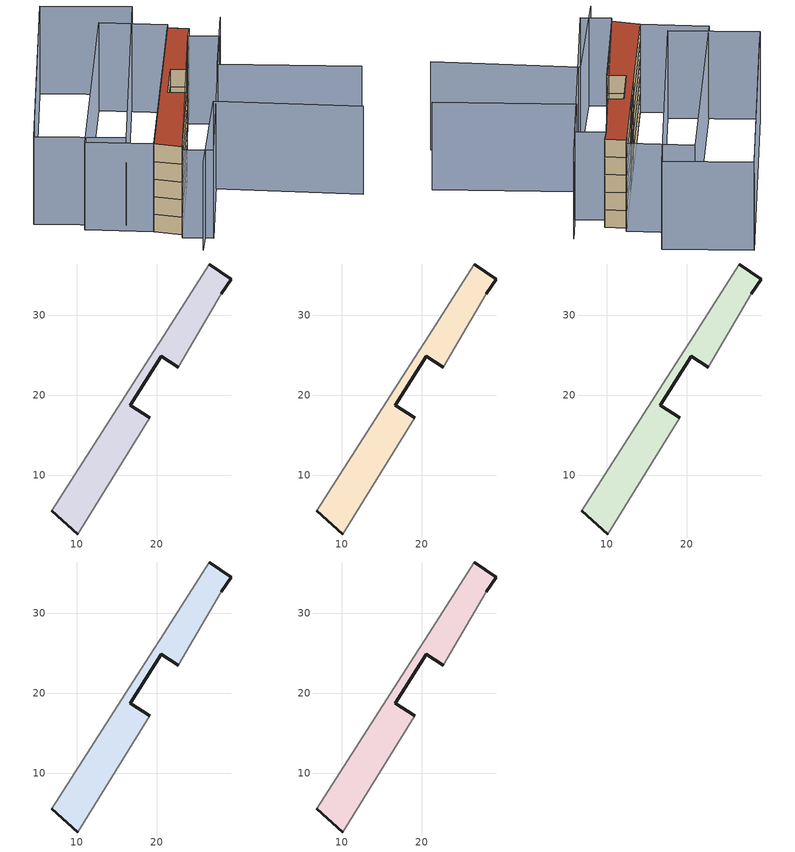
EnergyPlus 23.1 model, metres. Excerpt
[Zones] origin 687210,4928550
1988e5ef4fea53e4_F0_whole
 floor ground (EU_floor_Construction): 29.27,34.47 28.02,32.68 22.68,23.51 20.53,24.86 16.67,18.71 19.12,17.18 10.13,2.66 6.87,5.57 17.02,21.49 19.61,25.45 20.41,26.72 26.51,36.37 z0
 wall outside (EU_wall_Construction): 19.12,17.18 16.67,18.71 20.53,24.86 22.68,23.51 / 28.02,32.68 29.27,34.47 26.51,36.37 / 6.87,5.57 10.13,2.66 z0:3
 wall adiabatic (EU_wall_Construction): 22.68,23.51 28.02,32.68 / 26.51,36.37 20.41,26.72 19.61,25.45 17.02,21.49 6.87,5.57 / 10.13,2.66 19.12,17.18 z0:3
1988e5ef4fea53e4_F1_whole
 floor to 1988e5ef4fea53e4_F0_whole (EU_floor_Construction): 29.27,34.47 28.02,32.68 22.68,23.51 20.53,24.86 16.67,18.71 19.12,17.18 10.13,2.66 6.87,5.57 17.02,21.49 19.61,25.45 20.41,26.72 26.51,36.37 z3
 wall outside (EU_wall_Construction): 19.12,17.18 16.67,18.71 20.53,24.86 22.68,23.51 / 28.02,32.68 29.27,34.47 26.51,36.37 / 6.87,5.57 10.13,2.66 z3:6
 wall adiabatic (EU_wall_Construction): 22.68,23.51 28.02,32.68 / 26.51,36.37 20.41,26.72 19.61,25.45 17.02,21.49 6.87,5.57 / 10.13,2.66 19.12,17.18 z3:6
1988e5ef4fea53e4_F2_whole
 floor to 1988e5ef4fea53e4_F1_whole (EU_floor_Construction): 29.27,34.47 28.02,32.68 22.68,23.51 20.53,24.86 16.67,18.71 19.12,17.18 10.13,2.66 6.87,5.57 17.02,21.49 19.61,25.45 20.41,26.72 26.51,36.37 z6
 wall outside (EU_wall_Construction): 19.12,17.18 16.67,18.71 20.53,24.86 22.68,23.51 / 28.02,32.68 29.27,34.47 26.51,36.37 / 6.87,5.57 10.13,2.66 z6:9
 wall adiabatic (EU_wall_Construction): 22.68,23.51 28.02,32.68 / 26.51,36.37 20.41,26.72 19.61,25.45 17.02,21.49 6.87,5.57 / 10.13,2.66 19.12,17.18 z6:9
1988e5ef4fea53e4_F3_whole
 floor to 1988e5ef4fea53e4_F2_whole (EU_floor_Construction): 29.27,34.47 28.02,32.68 22.68,23.51 20.53,24.86 16.67,18.71 19.12,17.18 10.13,2.66 6.87,5.57 17.02,21.49 19.61,25.45 20.41,26.72 26.51,36.37 z9
 wall outside (EU_wall_Construction): 19.12,17.18 16.67,18.71 20.53,24.86 22.68,23.51 / 28.02,32.68 29.27,34.47 26.51,36.37 / 6.87,5.57 10.13,2.66 z9:12
 wall adiabatic (EU_wall_Construction): 22.68,23.51 28.02,32.68 / 26.51,36.37 20.41,26.72 19.61,25.45 17.02,21.49 6.87,5.57 / 10.13,2.66 19.12,17.18 z9:12
1988e5ef4fea53e4_F4_whole
 floor to 1988e5ef4fea53e4_F3_whole (EU_floor_Construction): 29.27,34.47 28.02,32.68 22.68,23.51 20.53,24.86 16.67,18.71 19.12,17.18 10.13,2.66 6.87,5.57 17.02,21.49 19.61,25.45 20.41,26.72 26.51,36.37 z12
 wall outside (EU_wall_Construction): 19.12,17.18 16.67,18.71 20.53,24.86 22.68,23.51 / 28.02,32.68 29.27,34.47 26.51,36.37 / 6.87,5.57 10.13,2.66 z12:15
 wall adiabatic (EU_wall_Construction): 22.68,23.51 28.02,32.68 / 26.51,36.37 20.41,26.72 19.61,25.45 17.02,21.49 6.87,5.57 / 10.13,2.66 19.12,17.18 z12:15
 roof outside (EU_roof_Construction): 19.12,17.18 16.67,18.71 20.53,24.86 22.68,23.51 28.02,32.68 29.27,34.47 26.51,36.37 20.41,26.72 19.61,25.45 17.02,21.49 6.87,5.57 10.13,2.66 z15
shading: 10.5,-3.07 21.24,12.95 / 21.24,12.95 39.99,0.39 / 13.06,51.35 -6.87,17.82 / 46.08,11.56 27.51,22.75 / 27.51,22.75 35.1,35.32 / 9.66,1.86 28.02,32.68 / 28.02,32.68 32.06,30.27 / 32.06,30.27 13.69,-0.54 / 13.69,-0.54 9.66,1.86 / 27.1,37.17 6.87,5.57 / 6.87,5.57 -1.87,11.16 / -1.87,11.16 18.36,42.77 / 18.36,42.77 27.1,37.17 / -7.68,16.45 13.29,51.74 / 13.29,51.74 25.22,44.65 / 25.22,44.65 4.25,9.36 / 4.25,9.36 -7.68,16.45 z0:15
[Building]
EU S2 Campaign: North Axis=0; Terrain=City; Solar Distribution=FullExterior
[Site:Location]
Bologna: Latitude=44.5; Longitude=11.25; Time Zone=1; Elevation=37
[SizingPeriod:WeatherFileDays]
AnnualSizingPeriod: Begin Month=1; Begin Day of Month=1; End Month=12; End Day of Month=31; Day of Week for Start Day=Monday; Use Weather File Daylight Saving Period=No; Use Weather File Rain and Snow Indicators=No
[MATERIAL]
EU_InternalMass_Material: Roughness=MediumRough; Thickness=0.1; Conductivity=1; Density=1800; Specific Heat=900; Thermal Absorptance=0.9; Solar Absorptance=0.7; Visible Absorptance=0.7
[MATERIAL:NOMASS] Roughness=MediumRough; Thermal Absorptance=0.9; Solar Absorptance=0.7; Visible Absorptance=0.7
Name | Thermal Resistance
EU_wall_NoMass | 0.905828
EU_roof_NoMass | 0.37593
EU_floor_NoMass | 0.67114
[CONSTRUCTION]
EU_wall_Construction: EU_wall_NoMass
EU_roof_Construction: EU_roof_NoMass
EU_floor_Construction: EU_floor_NoMass
EU_InternalMass_Construction: EU_InternalMass_Material
[ZONE] Type=1; Multiplier=1; Ceiling Height=autocalculate; Floor Area=autocalculate; Part of Total Floor Area=Yes
Name | Volume
1988e5ef4fea53e4_F0_whole | 367.302
1988e5ef4fea53e4_F1_whole; 1988e5ef4fea53e4_F2_whole; 1988e5ef4fea53e4_F3_whole; 1988e5ef4fea53e4_F4_whole | 367.3
[INTERNALMASS] Construction=EU_InternalMass_Construction; Surface Area=122.434
Name | Zone or ZoneList
1988e5ef4fea53e4_F0_whole_EU_InternalMass | 1988e5ef4fea53e4_F0_whole
1988e5ef4fea53e4_F1_whole_EU_InternalMass | 1988e5ef4fea53e4_F1_whole
1988e5ef4fea53e4_F2_whole_EU_InternalMass | 1988e5ef4fea53e4_F2_whole
1988e5ef4fea53e4_F3_whole_EU_InternalMass | 1988e5ef4fea53e4_F3_whole
1988e5ef4fea53e4_F4_whole_EU_InternalMass | 1988e5ef4fea53e4_F4_whole
[OTHEREQUIPMENT] Fuel Type=Electricity; Design Level Calculation Method=Watts/Area; Power per Zone Floor Area=1; Fraction Latent=0; Fraction Radiant=0; Fraction Lost=0; Carbon Dioxide Generation Rate=0; EndUse Subcategory=EU_Step8_InternalGains
Name | Zone or ZoneList or Space or SpaceList | Schedule
EU_Step8_InternalGain_1988e5ef4fea53e4_F0_whole_f000 | 1988e5ef4fea53e4_F0_whole | EU_Step8_GainSchedule_1988e5ef4fea53e4_F0_whole_f000
EU_Step8_InternalGain_1988e5ef4fea53e4_F1_whole_f000 | 1988e5ef4fea53e4_F1_whole | EU_Step8_GainSchedule_1988e5ef4fea53e4_F1_whole_f000
EU_Step8_InternalGain_1988e5ef4fea53e4_F2_whole_f000 | 1988e5ef4fea53e4_F2_whole | EU_Step8_GainSchedule_1988e5ef4fea53e4_F2_whole_f000
EU_Step8_InternalGain_1988e5ef4fea53e4_F3_whole_f000 | 1988e5ef4fea53e4_F3_whole | EU_Step8_GainSchedule_1988e5ef4fea53e4_F3_whole_f000
EU_Step8_InternalGain_1988e5ef4fea53e4_F4_whole_f000 | 1988e5ef4fea53e4_F4_whole | EU_Step8_GainSchedule_1988e5ef4fea53e4_F4_whole_f000
[ZONEVENTILATION:DESIGNFLOWRATE] Schedule=EU_AlwaysOn; Design Flow Rate Calculation Method=AirChanges/Hour; Air Changes per Hour=0.73129; Ventilation Type=Natural; Fan Pressure Rise=0; Fan Total Efficiency=1; Constant Term Coefficient=1; Temperature Term Coefficient=0; Velocity Term Coefficient=0; Velocity Squared Term Coefficient=0; Minimum Indoor Temperature=-100; Maximum Indoor Temperature=100; Delta Temperature=-100; Minimum Outdoor Temperature=-100; Maximum Outdoor Temperature=100; Maximum Wind Speed=40
Name | Zone or ZoneList or Space or SpaceList
EU_ConstantAir_1988e5ef4fea53e4_F0_whole | 1988e5ef4fea53e4_F0_whole
EU_ConstantAir_1988e5ef4fea53e4_F1_whole | 1988e5ef4fea53e4_F1_whole
EU_ConstantAir_1988e5ef4fea53e4_F2_whole | 1988e5ef4fea53e4_F2_whole
EU_ConstantAir_1988e5ef4fea53e4_F3_whole | 1988e5ef4fea53e4_F3_whole
EU_ConstantAir_1988e5ef4fea53e4_F4_whole | 1988e5ef4fea53e4_F4_whole
[HVACTEMPLATE:THERMOSTAT] Constant Heating Setpoint=20; Constant Cooling Setpoint=50
EU_HeatOnly_1988e5ef4fea53e4_F0_whole; EU_HeatOnly_1988e5ef4fea53e4_F1_whole; EU_HeatOnly_1988e5ef4fea53e4_F2_whole; EU_HeatOnly_1988e5ef4fea53e4_F3_whole; EU_HeatOnly_1988e5ef4fea53e4_F4_whole
[HVACTEMPLATE:ZONE:IDEALLOADSAIRSYSTEM] System Availability Schedule=EU_AlwaysOn; Maximum Heating Supply Air Temperature=50; Minimum Cooling Supply Air Temperature=13; Maximum Heating Supply Air Humidity Ratio=0.0156; Minimum Cooling Supply Air Humidity Ratio=0.0077; Heating Limit=NoLimit; Cooling Limit=NoLimit; Heating Availability Schedule=EU_AlwaysOn; Cooling Availability Schedule=EU_CoolingOff; Dehumidification Control Type=ConstantSensibleHeatRatio; Cooling Sensible Heat Ratio=0.7; Dehumidification Setpoint=60; Humidification Control Type=None; Humidification Setpoint=30; Outdoor Air Method=None; Outdoor Air Flow Rate per Person=0.00944; Outdoor Air Flow Rate per Zone Floor Area=0; Outdoor Air Flow Rate per Zone=0; Demand Controlled Ventilation Type=None; Outdoor Air Economizer Type=NoEconomizer; Heat Recovery Type=None; Sensible Heat Recovery Effectiveness=0.7; Latent Heat Recovery Effectiveness=0.65
Name | Template Thermostat
1988e5ef4fea53e4_F0_whole | EU_HeatOnly_1988e5ef4fea53e4_F0_whole
1988e5ef4fea53e4_F1_whole | EU_HeatOnly_1988e5ef4fea53e4_F1_whole
1988e5ef4fea53e4_F2_whole | EU_HeatOnly_1988e5ef4fea53e4_F2_whole
1988e5ef4fea53e4_F3_whole | EU_HeatOnly_1988e5ef4fea53e4_F3_whole
1988e5ef4fea53e4_F4_whole | EU_HeatOnly_1988e5ef4fea53e4_F4_whole
[SIZING:ZONE] Zone Cooling Design Supply Air Temperature Input Method=SupplyAirTemperature; Zone Cooling Design Supply Air Temperature=13; Zone Heating Design Supply Air Temperature Input Method=SupplyAirTemperature; Zone Heating Design Supply Air Temperature=50; Zone Cooling Design Supply Air Humidity Ratio=0.008; Zone Heating Design Supply Air Humidity Ratio=0.008; Cooling Design Air Flow Method=DesignDay; Cooling Design Air Flow Rate=0; Cooling Minimum Air Flow per Zone Floor Area=0.000762; Cooling Minimum Air Flow=0; Cooling Minimum Air Flow Fraction=0.2; Heating Design Air Flow Method=DesignDay; Heating Design Air Flow Rate=0; Heating Maximum Air Flow per Zone Floor Area=0.002032; Heating Maximum Air Flow=0.141576; Heating Maximum Air Flow Fraction=0.3; Account for Dedicated Outdoor Air System=No; Dedicated Outdoor Air System Control Strategy=NeutralSupplyAir; Dedicated Outdoor Air Low Setpoint Temperature for Design=autosize; Dedicated Outdoor Air High Setpoint Temperature for Design=autosize; Zone Load Sizing Method=Sensible Load Only No Latent Load; Zone Latent Cooling Design Supply Air Humidity Ratio Input Method=HumidityRatioDifference; Zone Cooling Design Supply Air Humidity Ratio Difference=0.005; Zone Latent Heating Design Supply Air Humidity Ratio Input Method=HumidityRatioDifference; Zone Humidification Design Supply Air Humidity Ratio Difference=0.005
1988e5ef4fea53e4_F0_whole; 1988e5ef4fea53e4_F1_whole; 1988e5ef4fea53e4_F2_whole; 1988e5ef4fea53e4_F3_whole; 1988e5ef4fea53e4_F4_whole
[SCHEDULE:CONSTANT]
Name | Hourly Value
EU_AlwaysOn | 1
EU_CoolingOff | 0
[SCHEDULE:FILE] Column Number=1; Rows to Skip at Top=0; Number of Hours of Data=8760; Column Separator=Comma; Interpolate to Timestep=No; Minutes per Item=60; Adjust Schedule for Daylight Savings=Yes
Name | File
EU_Step8_GainSchedule_1988e5ef4fea53e4_F0_whole_f000 | ../../schedules/1988e5ef4fea53e4/1988e5ef4fea53e4_F0_whole_f000_gain.csv
EU_Step8_GainSchedule_1988e5ef4fea53e4_F1_whole_f000 | ../../schedules/1988e5ef4fea53e4/1988e5ef4fea53e4_F1_whole_f000_gain.csv
EU_Step8_GainSchedule_1988e5ef4fea53e4_F2_whole_f000 | ../../schedules/1988e5ef4fea53e4/1988e5ef4fea53e4_F2_whole_f000_gain.csv
EU_Step8_GainSchedule_1988e5ef4fea53e4_F3_whole_f000 | ../../schedules/1988e5ef4fea53e4/1988e5ef4fea53e4_F3_whole_f000_gain.csv
EU_Step8_GainSchedule_1988e5ef4fea53e4_F4_whole_f000 | ../../schedules/1988e5ef4fea53e4/1988e5ef4fea53e4_F4_whole_f000_gain.csv
